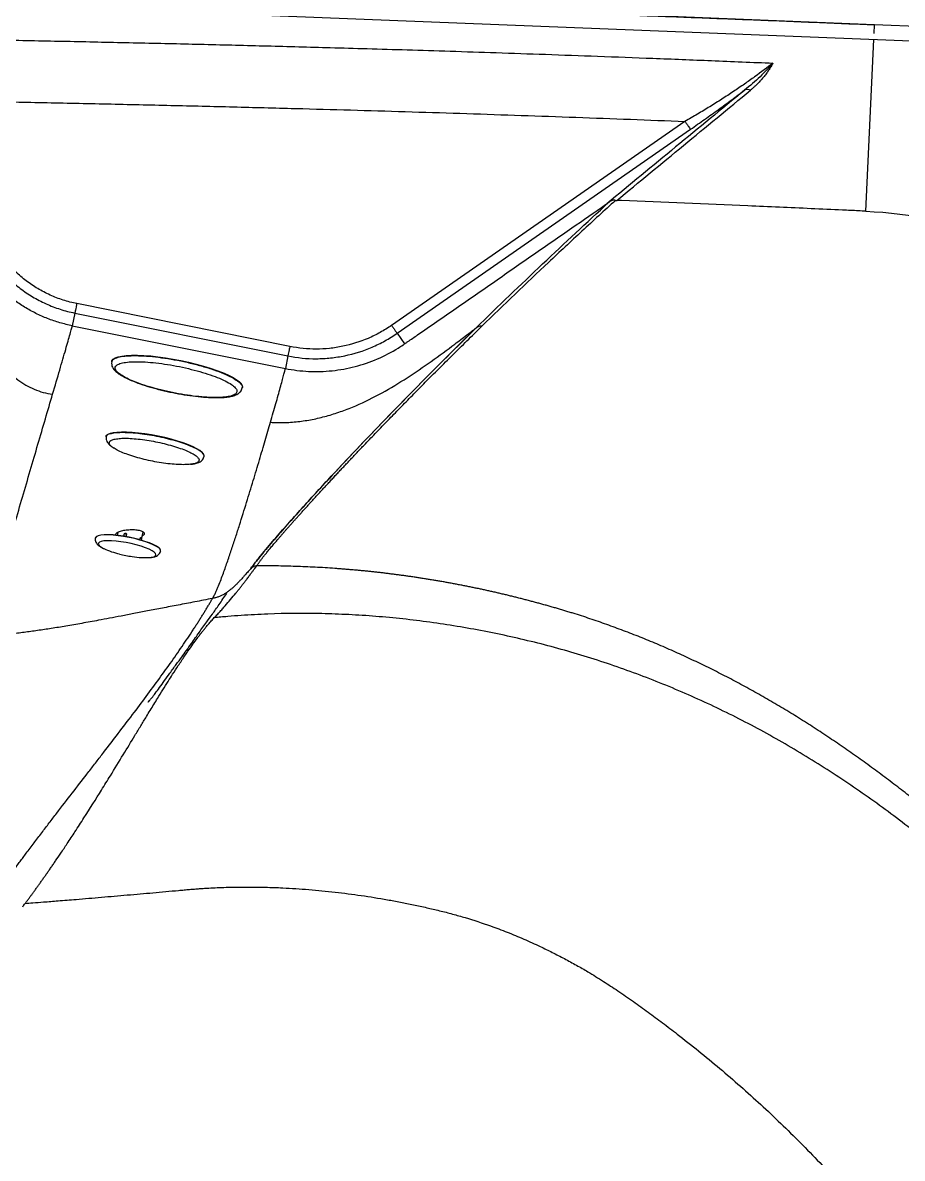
# Model space of a CAD drawing. Extents: x 527 to 611, y 788 to 934.
# Drawn here: x 580.07 to 593.28, y 867.71 to 884.75 of the extents above; entities that cross this region are included whole.
import ezdxf

# ---------------------------------------------------------------- set-up
doc = ezdxf.new("R2010")
doc.units = 0
doc.header["$MEASUREMENT"] = 0
doc.layers.add('1', color=4, linetype='Continuous')
doc.layers.add('GEOMETRY', color=4, linetype='Continuous', lineweight=25)

# ---------------------------------------------------------------- blocks, each defined once
blk = doc.blocks.new('2026_FLASH')
at = {"layer": 'GEOMETRY'}
for p, q in [((55.85, 81.586), (68.656, 81.076)), ((65.776, 81.279), (65.782, 81.41)), ((65.65, 78.612), (65.771, 81.191)), ((62.936, 79.96), (58.532, 76.898)), ((58.617, 76.78), (63.021, 79.842)), ((61.798, 78.749), (61.791, 78.743)), ((61.893, 78.773), (61.894, 78.774)), ((61.746, 78.712), (61.764, 78.724)), ((57.006, 76.581), (53.808, 77.224)), ((53.779, 77.083), (53.74, 76.892)), ((53.779, 77.083), (56.976, 76.44)), ((53.74, 76.892), (56.938, 76.251)), ((58.617, 76.78), (58.728, 76.621)), ((56.976, 76.44), (56.938, 76.251)), ((54.333, 76.359), (54.331, 76.352)), ((54.335, 76.349), (54.336, 76.351)), ((56.292, 75.959), (56.294, 75.965)), ((54.086, 73.709), (54.086, 73.707)), ((54.424, 73.789), (54.416, 73.746)), ((54.518, 73.767), (54.511, 73.732)), ((54.552, 73.762), (54.545, 73.727)), ((54.756, 73.679), (54.761, 73.7)), ((54.781, 73.672), (54.785, 73.692)), ((54.783, 73.704), (54.802, 73.8)), ((55.066, 73.51), (55.067, 73.513))]:
    blk.add_line(p, q, dxfattribs=at)
at = {"layer": 'GEOMETRY', "flags": 128}
for points in [[(54.333, 76.359), (54.336, 76.368), (54.353, 76.39), (54.383, 76.41), (54.427, 76.425), (54.483, 76.438), (54.551, 76.446), (54.629, 76.45), (54.717, 76.45), (54.814, 76.446), (54.917, 76.439), (55.026, 76.427), (55.139, 76.411), (55.255, 76.392), (55.371, 76.37), (55.486, 76.345), (55.599, 76.317), (55.708, 76.288), (55.812, 76.256), (55.908, 76.223), (55.997, 76.189), (56.075, 76.155), (56.143, 76.121), (56.199, 76.087), (56.243, 76.055), (56.273, 76.024), (56.291, 75.995), (56.294, 75.968), (56.294, 75.965)], [(55.719, 74.932), (55.72, 74.94), (55.712, 74.964), (55.691, 74.99), (55.657, 75.018), (55.61, 75.046), (55.552, 75.076), (55.483, 75.105), (55.405, 75.134), (55.319, 75.162), (55.226, 75.189), (55.129, 75.213), (55.03, 75.235), (54.929, 75.254), (54.83, 75.27), (54.733, 75.282), (54.641, 75.291), (54.556, 75.295), (54.478, 75.296), (54.41, 75.292), (54.352, 75.285), (54.307, 75.274), (54.274, 75.259), (54.254, 75.24), (54.248, 75.227)], [(55.038, 73.56), (55.003, 73.584), (54.956, 73.608), (54.898, 73.633), (54.831, 73.656), (54.757, 73.679), (54.677, 73.699), (54.594, 73.717), (54.511, 73.732), (54.43, 73.744), (54.353, 73.752), (54.282, 73.755), (54.22, 73.755), (54.168, 73.75), (54.128, 73.741), (54.101, 73.729), (54.087, 73.713), (54.086, 73.709)], [(55.038, 73.558), (55.003, 73.581), (54.956, 73.606), (54.898, 73.63), (54.831, 73.654), (54.756, 73.676), (54.677, 73.697), (54.594, 73.715), (54.511, 73.73), (54.43, 73.741), (54.352, 73.749), (54.282, 73.753), (54.22, 73.752), (54.168, 73.748), (54.128, 73.739), (54.1, 73.726), (54.087, 73.711), (54.086, 73.708)], [(54.97, 73.494), (54.937, 73.516), (54.892, 73.538), (54.837, 73.561), (54.772, 73.583), (54.701, 73.604), (54.626, 73.622), (54.548, 73.638), (54.471, 73.651), (54.397, 73.66), (54.328, 73.665), (54.267, 73.666), (54.215, 73.663), (54.174, 73.656), (54.146, 73.645), (54.131, 73.631), (54.13, 73.614), (54.143, 73.594), (54.169, 73.573), (54.208, 73.55), (54.213, 73.548)], [(54.552, 73.762), (54.549, 73.764), (54.544, 73.766), (54.537, 73.768), (54.53, 73.769), (54.524, 73.769), (54.52, 73.768), (54.518, 73.767)], [(54.918, 73.415), (54.931, 73.417), (54.966, 73.426), (54.987, 73.439), (54.995, 73.455), (54.989, 73.473), (54.97, 73.494)]]:
    blk.add_lwpolyline(points, dxfattribs=at)
at = {"layer": 'GEOMETRY'}
for centre, radius, start, end in [((63.875, 80.335), 0.103, 64.109, 115.908), ((54.762, 73.664), 0.0365, 50.4699, 91.9927), ((54.768, 73.695), 0.0175, 348.6602, 87.1315), ((54.732, 74.674), 1.24, 245.2414, 256.8029), ((54.936, 75.406), 2, 255.9029, 261.4175), ((55.016, 73.515), 0.0506, 357.8852, 64.1946), ((55.016, 73.512), 0.0506, 357.9078, 64.1896), ((54.828, 74.483), 1.071, 259.7762, 274.794)]:
    blk.add_arc(centre, radius, start, end, dxfattribs=at)
for points in [[(65.782, 81.41), (50.067, 82.086), (34.353, 82.086), (18.638, 81.41)], [(73.035, 79.427), (71.24, 81.222), (68.462, 81.295), (65.782, 81.41)], [(73.035, 79.427), (71.24, 81.222), (68.462, 81.295), (65.782, 81.41)], [(61.912, 78.773), (62.581, 79.324), (63.25, 79.876), (63.92, 80.427)], [(61.894, 78.774), (61.9, 78.773), (61.906, 78.773), (61.912, 78.773)], [(65.65, 78.612), (67.022, 78.548), (68.336, 78.076), (69.429, 77.269)], [(56.42, 73.246), (56.419, 73.245), (56.418, 73.244), (56.418, 73.243)], [(56.44, 73.275), (56.433, 73.265), (56.426, 73.255), (56.42, 73.246)], [(52.996, 68.171), (53.008, 68.188), (53.021, 68.205), (53.034, 68.222)]]:
    blk.add_open_spline(points, degree=3, dxfattribs=at)
for points, knots in [([(18.638, 81.41), (18.785, 81.416), (19.079, 81.429), (19.519, 81.447), (19.96, 81.465), (20.401, 81.483), (20.841, 81.5), (21.282, 81.517), (21.722, 81.534), (22.163, 81.55), (22.604, 81.566), (23.044, 81.582), (23.485, 81.597), (23.925, 81.612), (24.366, 81.626), (24.807, 81.64), (25.247, 81.654), (25.688, 81.668), (26.128, 81.681), (26.569, 81.694), (27.01, 81.706), (27.45, 81.718), (27.891, 81.73), (28.331, 81.741), (28.772, 81.752), (29.213, 81.763), (29.653, 81.773), (30.094, 81.783), (30.534, 81.792), (30.975, 81.802), (31.415, 81.81), (31.856, 81.819), (32.297, 81.827), (32.737, 81.835), (33.178, 81.842), (33.618, 81.849), (34.059, 81.856), (34.5, 81.862), (34.94, 81.868), (35.381, 81.874), (35.821, 81.879), (36.262, 81.884), (36.703, 81.889), (37.143, 81.893), (37.584, 81.897), (38.024, 81.901), (38.465, 81.904), (38.906, 81.907), (39.346, 81.909), (39.787, 81.911), (40.227, 81.913), (40.668, 81.914), (41.109, 81.916), (41.549, 81.916), (41.99, 81.917), (42.43, 81.917), (42.871, 81.916), (43.311, 81.916), (43.752, 81.914), (44.193, 81.913), (44.633, 81.911), (45.074, 81.909), (45.514, 81.907), (45.955, 81.904), (46.396, 81.901), (46.836, 81.897), (47.277, 81.893), (47.717, 81.889), (48.158, 81.884), (48.599, 81.879), (49.039, 81.874), (49.48, 81.868), (49.92, 81.862), (50.361, 81.856), (50.802, 81.849), (51.242, 81.842), (51.683, 81.835), (52.123, 81.827), (52.564, 81.819), (53.005, 81.81), (53.445, 81.802), (53.886, 81.792), (54.326, 81.783), (54.767, 81.773), (55.207, 81.763), (55.648, 81.752), (56.089, 81.741), (56.529, 81.73), (56.97, 81.718), (57.41, 81.706), (57.851, 81.694), (58.292, 81.681), (58.732, 81.668), (59.173, 81.654), (59.613, 81.64), (60.054, 81.626), (60.495, 81.612), (60.935, 81.597), (61.376, 81.582), (61.816, 81.566), (62.257, 81.55), (62.698, 81.534), (63.138, 81.517), (63.579, 81.5), (64.019, 81.483), (64.46, 81.465), (64.901, 81.447), (65.341, 81.429), (65.635, 81.416), (65.782, 81.41)], [0, 0, 0, 0, 0.009351, 0.018702, 0.028053, 0.037404, 0.046754, 0.056104, 0.065453, 0.074803, 0.084152, 0.0935, 0.102849, 0.112197, 0.121545, 0.130893, 0.14024, 0.149588, 0.158935, 0.168281, 0.177628, 0.186975, 0.196321, 0.205667, 0.215013, 0.224358, 0.233704, 0.243049, 0.252394, 0.261739, 0.271084, 0.280428, 0.289773, 0.299117, 0.308462, 0.317806, 0.32715, 0.336494, 0.345837, 0.355181, 0.364525, 0.373868, 0.383212, 0.392555, 0.401898, 0.411241, 0.420585, 0.429928, 0.439271, 0.448614, 0.457957, 0.4673, 0.476643, 0.485986, 0.495329, 0.504671, 0.514014, 0.523357, 0.5327, 0.542043, 0.551386, 0.560729, 0.570072, 0.579415, 0.588759, 0.598102, 0.607445, 0.616788, 0.626132, 0.635475, 0.644819, 0.654163, 0.663506, 0.67285, 0.682194, 0.691538, 0.700883, 0.710227, 0.719572, 0.728916, 0.738261, 0.747606, 0.756951, 0.766296, 0.775642, 0.784987, 0.794333, 0.803679, 0.813025, 0.822372, 0.831719, 0.841065, 0.850412, 0.85976, 0.869107, 0.878455, 0.887803, 0.897151, 0.9065, 0.915848, 0.925197, 0.934547, 0.943896, 0.953246, 0.962596, 0.971947, 0.981298, 0.990649, 1, 1, 1, 1]), ([(50.986, 81.212), (51.144, 81.209), (51.46, 81.204), (51.933, 81.195), (52.406, 81.187), (52.879, 81.178), (53.353, 81.169), (53.826, 81.159), (54.299, 81.149), (54.772, 81.138), (55.246, 81.128), (55.719, 81.117), (56.192, 81.105), (56.665, 81.093), (57.139, 81.081), (57.638, 81.067), (58.181, 81.052), (58.78, 81.034), (59.426, 81.014), (60.118, 80.992), (60.857, 80.966), (61.641, 80.938), (62.472, 80.907), (63.349, 80.872), (63.949, 80.847), (64.257, 80.834)], [0, 0, 0, 0, 0.035654, 0.071309, 0.106963, 0.142618, 0.178272, 0.213927, 0.249581, 0.285236, 0.320891, 0.356545, 0.3922, 0.427855, 0.46351, 0.499165, 0.540859, 0.586041, 0.634713, 0.686873, 0.742521, 0.801658, 0.864284, 0.930398, 1, 1, 1, 1]), ([(64.257, 80.834), (64.172, 80.768), (64.08, 80.7), (63.932, 80.593), (63.881, 80.556), (63.775, 80.483), (63.719, 80.445), (63.607, 80.37), (63.549, 80.332), (63.431, 80.256), (63.371, 80.218), (63.248, 80.143), (63.187, 80.106), (63.093, 80.051), (63.062, 80.033), (62.999, 79.996), (62.968, 79.978), (62.936, 79.96)], [0, 0, 0, 0, 0.25, 0.25, 0.375, 0.375, 0.5, 0.5, 0.625, 0.625, 0.75, 0.75, 0.875, 0.875, 0.9375, 0.9375, 1, 1, 1, 1]), ([(64.256, 80.834), (64.256, 80.834), (64.256, 80.833), (64.256, 80.833), (64.256, 80.833), (64.256, 80.833), (64.256, 80.833), (64.255, 80.833), (64.255, 80.832), (64.254, 80.831), (64.254, 80.831), (64.253, 80.829), (64.252, 80.828), (64.249, 80.825), (64.247, 80.823), (64.242, 80.817), (64.238, 80.813), (64.227, 80.8), (64.219, 80.792), (64.197, 80.766), (64.181, 80.75), (64.133, 80.699), (64.099, 80.665), (63.993, 80.563), (63.915, 80.495), (63.83, 80.427)], [0, 0, 0, 0, 0.000488, 0.000488, 0.000977, 0.000977, 0.001953, 0.001953, 0.003906, 0.003906, 0.007813, 0.007813, 0.015625, 0.015625, 0.03125, 0.03125, 0.0625, 0.0625, 0.125, 0.125, 0.25, 0.25, 0.5, 0.5, 1, 1, 1, 1]), ([(64.256, 80.834), (64.256, 80.834), (64.256, 80.834), (64.256, 80.833), (64.256, 80.833), (64.256, 80.833), (64.256, 80.833), (64.255, 80.832), (64.254, 80.83), (64.252, 80.826), (64.248, 80.818), (64.239, 80.802), (64.225, 80.78), (64.209, 80.753), (64.186, 80.717), (64.155, 80.674), (64.12, 80.629), (64.089, 80.593), (64.063, 80.563), (64.036, 80.535), (64.009, 80.507), (63.98, 80.48), (63.95, 80.453), (63.93, 80.436), (63.92, 80.427)], [0, 0, 0, 0, 0.0001155, 0.0002386, 0.0004828, 0.0009722, 0.00195, 0.0039064, 0.007819, 0.0156443, 0.0312947, 0.0625951, 0.1251907, 0.1881102, 0.2503887, 0.3766989, 0.5004912, 0.5743617, 0.6473324, 0.7194394, 0.7907203, 0.8612138, 0.9309599, 1, 1, 1, 1]), ([(63.83, 80.427), (63.485, 80.143), (63.141, 79.859), (62.452, 79.292), (62.108, 79.008), (61.764, 78.724)], [0, 0, 0, 0, 0.5, 0.5, 1, 1, 1, 1]), ([(63.021, 79.842), (63.092, 79.891), (63.162, 79.941), (63.267, 80.015), (63.302, 80.04), (63.371, 80.089), (63.405, 80.114), (63.506, 80.187), (63.573, 80.236), (63.671, 80.308), (63.703, 80.332), (63.767, 80.38), (63.799, 80.404), (63.83, 80.427)], [0, 0, 0, 0, 0.25, 0.25, 0.375, 0.375, 0.5, 0.5, 0.75, 0.75, 0.875, 0.875, 1, 1, 1, 1]), ([(51.46, 80.277), (51.625, 80.274), (51.954, 80.269), (52.446, 80.26), (52.935, 80.25), (53.421, 80.24), (53.904, 80.23), (54.384, 80.22), (54.861, 80.209), (55.334, 80.198), (55.805, 80.187), (56.272, 80.175), (56.736, 80.163), (57.319, 80.148), (58.02, 80.128), (58.841, 80.104), (59.661, 80.078), (60.48, 80.05), (61.299, 80.022), (62.118, 79.992), (62.663, 79.97), (62.936, 79.96)], [0, 0, 0, 0, 0.043142, 0.086016, 0.128621, 0.170959, 0.213027, 0.254828, 0.29636, 0.337625, 0.378621, 0.419349, 0.459808, 0.5, 0.571561, 0.643078, 0.71455, 0.785978, 0.857362, 0.928703, 1, 1, 1, 1]), ([(62.936, 79.96), (62.946, 79.945), (62.957, 79.93), (62.976, 79.902), (62.985, 79.89), (63.001, 79.868), (63.007, 79.86), (63.017, 79.847), (63.02, 79.843), (63.021, 79.842)], [0, 0, 0, 0, 0.25, 0.25, 0.5, 0.5, 0.75, 0.75, 1, 1, 1, 1]), ([(61.893, 78.773), (61.726, 78.621), (61.558, 78.467), (61.223, 78.157), (61.056, 78.001), (60.554, 77.529), (60.219, 77.21), (59.887, 76.885)], [0, 0, 0, 0, 0.25, 0.25, 0.5, 0.5, 1, 1, 1, 1]), ([(61.764, 78.724), (61.766, 78.725), (61.767, 78.726), (61.77, 78.729), (61.772, 78.73), (61.776, 78.733), (61.779, 78.735), (61.787, 78.741), (61.793, 78.745), (61.798, 78.749)], [0, 0, 0, 0, 0.125, 0.125, 0.25, 0.25, 0.5, 0.5, 1, 1, 1, 1]), ([(61.894, 78.774), (61.886, 78.776), (61.877, 78.776), (61.861, 78.776), (61.852, 78.775), (61.84, 78.771), (61.836, 78.77), (61.828, 78.767), (61.823, 78.765), (61.815, 78.761), (61.811, 78.759), (61.804, 78.754), (61.801, 78.752), (61.798, 78.749)], [0, 0, 0, 0, 0.25, 0.25, 0.5, 0.5, 0.625, 0.625, 0.75, 0.75, 0.875, 0.875, 1, 1, 1, 1]), ([(65.65, 78.612), (65.613, 78.614), (65.497, 78.619), (65.224, 78.632), (64.67, 78.657), (63.564, 78.706), (62.592, 78.746), (61.936, 78.772), (61.912, 78.773)], [0.8166739, 0.8166739, 0.8166739, 0.8166739, 0.8203125, 0.828125, 0.84375, 0.875, 0.9375, 0.9398471, 0.9398471, 0.9398471, 0.9398471]), ([(58.728, 76.621), (58.732, 76.624), (58.749, 76.636), (58.814, 76.681), (59.068, 76.856), (59.502, 77.158), (60.082, 77.559), (60.661, 77.96), (61.216, 78.345), (61.577, 78.595), (61.746, 78.712)], [0.3328708, 0.3328708, 0.3328708, 0.3328708, 0.3359375, 0.34375, 0.375, 0.5, 0.625, 0.75, 0.875, 0.9839263, 0.9839263, 0.9839263, 0.9839263]), ([(59.802, 76.861), (60.135, 77.187), (60.468, 77.506), (61.131, 78.133), (61.462, 78.44), (61.791, 78.743)], [0, 0, 0, 0, 0.5, 0.5, 1, 1, 1, 1]), ([(52.383, 78.142), (52.417, 78.074), (52.455, 78.009), (52.538, 77.884), (52.583, 77.823), (52.679, 77.708), (52.731, 77.653), (52.841, 77.548), (52.898, 77.499), (53.018, 77.408), (53.08, 77.366), (53.209, 77.289), (53.276, 77.254), (53.415, 77.191), (53.486, 77.164), (53.594, 77.129), (53.631, 77.118), (53.704, 77.099), (53.741, 77.091), (53.779, 77.083)], [0, 0, 0, 0, 0.125, 0.125, 0.25, 0.25, 0.375, 0.375, 0.5, 0.5, 0.625, 0.625, 0.75, 0.75, 0.875, 0.875, 0.9375, 0.9375, 1, 1, 1, 1]), ([(53.808, 77.224), (53.739, 77.238), (53.671, 77.256), (53.537, 77.299), (53.472, 77.324), (53.344, 77.382), (53.282, 77.415), (53.162, 77.486), (53.104, 77.525), (52.993, 77.609), (52.94, 77.654), (52.838, 77.752), (52.79, 77.803), (52.701, 77.91), (52.66, 77.965), (52.583, 78.082), (52.548, 78.142), (52.516, 78.205)], [0, 0, 0, 0, 0.125, 0.125, 0.25, 0.25, 0.375, 0.375, 0.5, 0.5, 0.625, 0.625, 0.75, 0.75, 0.875, 0.875, 1, 1, 1, 1]), ([(53.74, 76.892), (53.677, 76.905), (53.552, 76.936), (53.369, 76.998), (53.192, 77.076), (53.023, 77.17), (52.862, 77.278), (52.711, 77.399), (52.572, 77.533), (52.445, 77.679), (52.331, 77.835), (52.256, 77.959), (52.217, 78.032), (52.208, 78.049), (52.207, 78.052)], [0, 0, 0, 0, 0.0625, 0.125, 0.1875, 0.25, 0.3125, 0.375, 0.4375, 0.5, 0.5625, 0.625, 0.640625, 0.6432146, 0.6432146, 0.6432146, 0.6432146]), ([(52.013, 77.419), (52.043, 77.359), (52.114, 77.213), (52.209, 77.025), (52.283, 76.889), (52.319, 76.827), (52.334, 76.801), (52.346, 76.781), (52.358, 76.76), (52.391, 76.704), (52.448, 76.613), (52.529, 76.495), (52.616, 76.381), (52.709, 76.273), (52.811, 76.171), (52.921, 76.08), (53.04, 76), (53.168, 75.936), (53.303, 75.889), (53.397, 75.87), (53.444, 75.864)], [0, 0, 0, 0, 0.0879081, 0.2129081, 0.2754081, 0.2910331, 0.3066581, 0.3144706, 0.3222831, 0.3379081, 0.4004081, 0.4629081, 0.5254081, 0.5879081, 0.6504081, 0.7129081, 0.7754081, 0.8379081, 0.9004081, 0.9629081, 0.9629081, 0.9629081, 0.9629081]), ([(53.808, 77.224), (53.804, 77.207), (53.801, 77.189), (53.794, 77.156), (53.791, 77.141), (53.786, 77.115), (53.783, 77.105), (53.78, 77.089), (53.779, 77.085), (53.779, 77.083)], [0, 0, 0, 0, 0.25, 0.25, 0.5, 0.5, 0.75, 0.75, 1, 1, 1, 1]), ([(53.444, 75.864), (53.482, 75.993), (53.536, 76.176), (53.599, 76.392), (53.642, 76.538), (53.678, 76.666), (53.709, 76.772), (53.731, 76.852), (53.738, 76.884), (53.74, 76.892)], [0, 0, 0, 0, 0.25, 0.375, 0.5, 0.625, 0.75, 0.875, 1, 1, 1, 1]), ([(56.507, 73.289), (56.51, 73.293), (56.515, 73.3), (56.524, 73.313), (56.533, 73.326), (56.544, 73.341), (56.555, 73.356), (56.567, 73.373), (56.581, 73.39), (56.595, 73.408), (56.61, 73.428), (56.626, 73.448), (56.644, 73.469), (56.662, 73.492), (56.681, 73.515), (56.701, 73.539), (56.722, 73.564), (56.744, 73.591), (56.767, 73.618), (56.791, 73.646), (56.816, 73.675), (56.842, 73.705), (56.869, 73.737), (56.896, 73.769), (56.925, 73.802), (56.955, 73.836), (56.986, 73.871), (57.018, 73.907), (57.051, 73.944), (57.084, 73.982), (57.119, 74.021), (57.155, 74.061), (57.192, 74.102), (57.23, 74.144), (57.269, 74.187), (57.308, 74.231), (57.349, 74.276), (57.391, 74.322), (57.434, 74.368), (57.478, 74.416), (57.523, 74.465), (57.569, 74.515), (57.616, 74.565), (57.664, 74.617), (57.713, 74.669), (57.763, 74.723), (57.814, 74.777), (57.866, 74.832), (57.919, 74.889), (57.973, 74.946), (58.028, 75.004), (58.084, 75.063), (58.177, 75.16), (58.308, 75.297), (58.481, 75.475), (58.66, 75.659), (58.847, 75.85), (59.041, 76.046), (59.242, 76.248), (59.451, 76.455), (59.666, 76.669), (59.813, 76.812), (59.887, 76.885)], [0, 0, 0, 0, 0.003153, 0.006569, 0.010248, 0.01419, 0.018396, 0.022865, 0.027598, 0.032595, 0.037857, 0.043382, 0.049173, 0.055227, 0.061547, 0.068131, 0.074981, 0.082096, 0.089476, 0.097122, 0.105034, 0.113211, 0.121655, 0.130366, 0.139343, 0.148587, 0.158098, 0.167876, 0.177922, 0.188235, 0.198817, 0.209667, 0.220785, 0.232173, 0.243829, 0.255755, 0.26795, 0.280415, 0.293151, 0.306157, 0.319434, 0.332982, 0.346801, 0.360893, 0.375256, 0.389892, 0.404801, 0.419983, 0.435438, 0.451167, 0.46717, 0.483448, 0.500001, 0.547636, 0.597232, 0.648794, 0.702333, 0.757857, 0.815375, 0.874898, 0.936436, 1, 1, 1, 1]), ([(58.532, 76.898), (58.477, 76.859), (58.42, 76.824), (58.332, 76.775), (58.302, 76.759), (58.242, 76.73), (58.211, 76.716), (58.058, 76.65), (57.931, 76.611), (57.768, 76.577), (57.735, 76.571), (57.669, 76.56), (57.635, 76.556), (57.536, 76.546), (57.469, 76.542), (57.27, 76.542), (57.138, 76.555), (57.006, 76.581)], [0, 0, 0, 0, 0.125, 0.125, 0.1875, 0.1875, 0.25, 0.25, 0.5, 0.5, 0.5625, 0.5625, 0.625, 0.625, 0.75, 0.75, 1, 1, 1, 1]), ([(58.532, 76.898), (58.542, 76.883), (58.553, 76.868), (58.572, 76.841), (58.581, 76.828), (58.597, 76.807), (58.603, 76.798), (58.613, 76.785), (58.616, 76.781), (58.617, 76.78)], [0, 0, 0, 0, 0.25, 0.25, 0.5, 0.5, 0.75, 0.75, 1, 1, 1, 1]), ([(59.887, 76.885), (59.872, 76.886), (59.856, 76.884), (59.828, 76.876), (59.814, 76.869), (59.802, 76.861)], [0, 0, 0, 0, 0.5, 0.5, 1, 1, 1, 1]), ([(56.418, 73.243), (56.43, 73.262), (56.458, 73.301), (56.503, 73.359), (56.549, 73.418), (56.613, 73.496), (56.695, 73.594), (56.829, 73.75), (56.999, 73.944), (57.207, 74.175), (57.416, 74.405), (57.698, 74.71), (58.054, 75.089), (58.486, 75.538), (58.922, 75.984), (59.36, 76.425), (59.655, 76.716), (59.802, 76.861)], [0, 0, 0, 0, 0.015625, 0.03125, 0.046875, 0.0625, 0.09375, 0.125, 0.1875, 0.25, 0.3125, 0.375, 0.5, 0.625, 0.75, 0.875, 1, 1, 1, 1]), ([(59.802, 76.861), (59.51, 76.574), (59.219, 76.284), (58.641, 75.698), (58.354, 75.402), (57.928, 74.954), (57.786, 74.804), (57.506, 74.502), (57.367, 74.351), (57.16, 74.123), (57.091, 74.046), (56.955, 73.893), (56.887, 73.816), (56.753, 73.662), (56.687, 73.585), (56.59, 73.468), (56.559, 73.429), (56.513, 73.371), (56.497, 73.352), (56.468, 73.313), (56.454, 73.294), (56.44, 73.275)], [0, 0, 0, 0, 0.25, 0.25, 0.5, 0.5, 0.625, 0.625, 0.75, 0.75, 0.8125, 0.8125, 0.875, 0.875, 0.9375, 0.9375, 0.96875, 0.96875, 0.984375, 0.984375, 1, 1, 1, 1]), ([(56.715, 75.444), (56.788, 75.439), (56.934, 75.437), (57.154, 75.454), (57.37, 75.489), (57.583, 75.542), (57.792, 75.61), (58.064, 75.718), (58.392, 75.881), (58.768, 76.109), (59.13, 76.356), (59.395, 76.552), (59.57, 76.684), (59.677, 76.765), (59.754, 76.824), (59.802, 76.861)], [0, 0, 0, 0, 0.0625, 0.125, 0.1875, 0.25, 0.3125, 0.375, 0.5, 0.625, 0.75, 0.875, 0.90625, 0.9375, 0.9892461, 0.9892461, 0.9892461, 0.9892461]), ([(56.976, 76.44), (57.118, 76.411), (57.26, 76.397), (57.474, 76.398), (57.546, 76.402), (57.653, 76.413), (57.689, 76.418), (57.76, 76.429), (57.796, 76.435), (57.971, 76.471), (58.107, 76.514), (58.272, 76.585), (58.305, 76.6), (58.37, 76.631), (58.402, 76.648), (58.496, 76.701), (58.558, 76.739), (58.617, 76.78)], [0, 0, 0, 0, 0.25, 0.25, 0.375, 0.375, 0.4375, 0.4375, 0.5, 0.5, 0.75, 0.75, 0.8125, 0.8125, 0.875, 0.875, 1, 1, 1, 1]), ([(56.938, 76.251), (57.053, 76.228), (57.287, 76.199), (57.641, 76.209), (57.988, 76.272), (58.323, 76.387), (58.558, 76.509), (58.689, 76.594), (58.72, 76.616), (58.728, 76.621)], [0.0000001, 0.0000001, 0.0000001, 0.0000001, 0.0625, 0.125, 0.1875, 0.25, 0.3125, 0.328125, 0.3328708, 0.3328708, 0.3328708, 0.3328708]), ([(57.006, 76.581), (57.002, 76.563), (56.998, 76.546), (56.992, 76.513), (56.989, 76.498), (56.983, 76.472), (56.981, 76.461), (56.978, 76.446), (56.977, 76.441), (56.976, 76.44)], [0, 0, 0, 0, 0.25, 0.25, 0.5, 0.5, 0.75, 0.75, 1, 1, 1, 1]), ([(54.336, 76.351), (54.337, 76.359), (54.34, 76.381), (54.386, 76.408), (54.468, 76.432), (54.585, 76.444), (54.73, 76.445), (54.896, 76.436), (55.019, 76.421), (55.081, 76.413)], [0, 0, 0, 0, 0.086897, 0.239081, 0.391265, 0.543449, 0.695632, 0.847816, 1, 1, 1, 1]), ([(55.081, 76.413), (55.144, 76.404), (55.271, 76.385), (55.465, 76.345), (55.652, 76.298), (55.826, 76.246), (55.981, 76.19), (56.11, 76.133), (56.208, 76.077), (56.27, 76.024), (56.298, 75.984), (56.29, 75.965), (56.287, 75.959)], [0, 0, 0, 0, 0.105792, 0.211583, 0.317375, 0.423166, 0.528958, 0.634749, 0.740541, 0.846332, 0.952124, 1, 1, 1, 1]), ([(54.332, 76.351), (54.331, 76.336), (54.328, 76.309), (54.342, 76.269), (54.362, 76.239), (54.383, 76.216), (54.406, 76.194), (54.452, 76.16), (54.528, 76.115), (54.653, 76.059), (54.794, 76.007), (54.951, 75.959), (55.118, 75.916), (55.291, 75.879), (55.464, 75.849), (55.632, 75.828), (55.79, 75.815), (55.92, 75.812), (56.023, 75.817), (56.098, 75.826), (56.152, 75.839), (56.192, 75.853), (56.229, 75.871), (56.272, 75.905), (56.284, 75.94), (56.292, 75.959)], [0, 0, 0, 0, 0.032389, 0.058142, 0.084313, 0.104504, 0.125966, 0.148729, 0.213886, 0.27642, 0.33553, 0.393989, 0.452119, 0.510171, 0.56834, 0.626671, 0.684858, 0.745352, 0.788011, 0.831708, 0.86987, 0.89399, 0.918547, 0.95373, 1, 1, 1, 1]), ([(55.082, 76.324), (55.025, 76.331), (54.91, 76.345), (54.755, 76.354), (54.62, 76.353), (54.512, 76.341), (54.433, 76.32), (54.388, 76.289), (54.377, 76.251), (54.403, 76.206), (54.462, 76.157), (54.553, 76.105), (54.674, 76.051), (54.817, 76), (54.98, 75.951), (55.155, 75.907), (55.335, 75.871), (55.514, 75.842), (55.685, 75.823), (55.84, 75.814), (55.975, 75.815), (56.084, 75.827), (56.162, 75.848), (56.207, 75.879), (56.217, 75.917), (56.192, 75.962), (56.133, 76.011), (56.041, 76.064), (55.921, 76.117), (55.777, 76.168), (55.614, 76.217), (55.44, 76.26), (55.259, 76.298), (55.141, 76.315), (55.082, 76.324)], [0, 0, 0, 0, 0.031254, 0.062463, 0.093755, 0.124954, 0.15622, 0.187463, 0.218687, 0.249972, 0.281172, 0.312465, 0.343671, 0.374932, 0.40618, 0.437392, 0.468682, 0.5, 0.531318, 0.562608, 0.59382, 0.625068, 0.656329, 0.687535, 0.718828, 0.750028, 0.781312, 0.812537, 0.84378, 0.875046, 0.906245, 0.937537, 0.968746, 1, 1, 1, 1]), ([(56.715, 75.444), (56.744, 75.543), (56.784, 75.683), (56.831, 75.85), (56.863, 75.964), (56.89, 76.065), (56.913, 76.149), (56.93, 76.215), (56.937, 76.242), (56.938, 76.251)], [0.0000004, 0.0000004, 0.0000004, 0.0000004, 0.2500004, 0.3750004, 0.5000004, 0.6250004, 0.7500004, 0.8750004, 1, 1, 1, 1]), ([(52.42, 72.229), (52.422, 72.243), (52.425, 72.256), (52.441, 72.341), (52.5, 72.585), (52.664, 73.179), (52.875, 73.919), (53.032, 74.455), (53.186, 74.985), (53.304, 75.385), (53.41, 75.746), (53.444, 75.864)], [-0.0237311, -0.0237311, -0.0237311, -0.0237311, 0, 0, 0.125, 0.25, 0.375, 0.5, 0.5, 0.625, 0.690511, 0.690511, 0.690511, 0.690511]), ([(55.845, 72.799), (55.847, 72.803), (55.851, 72.811), (55.858, 72.823), (55.865, 72.835), (55.878, 72.859), (55.895, 72.895), (55.916, 72.943), (55.942, 73.006), (55.973, 73.085), (56.019, 73.21), (56.074, 73.364), (56.135, 73.546), (56.194, 73.725), (56.269, 73.959), (56.357, 74.243), (56.457, 74.57), (56.55, 74.881), (56.637, 75.175), (56.69, 75.357), (56.715, 75.444)], [0, 0, 0, 0, 0.003906, 0.007812, 0.011719, 0.015625, 0.03125, 0.046875, 0.0625, 0.09375, 0.125, 0.1875, 0.25, 0.3125, 0.375, 0.5, 0.625, 0.75, 0.875, 1, 1, 1, 1]), ([(54.25, 75.227), (54.25, 75.228), (54.238, 75.252), (54.319, 75.28), (54.491, 75.299), (54.75, 75.281), (55.045, 75.234), (55.227, 75.184), (55.318, 75.159)], [0, 0, 0, 0, 0.006707, 0.205366, 0.404024, 0.602683, 0.801341, 1, 1, 1, 1]), ([(54.25, 75.227), (54.25, 75.209), (54.248, 75.177), (54.268, 75.14), (54.288, 75.115), (54.318, 75.087), (54.349, 75.067), (54.369, 75.055)], [0, 0, 0, 0, 0.232835, 0.390602, 0.539307, 0.709724, 1, 1, 1, 1]), ([(55.275, 75.081), (55.234, 75.093), (55.153, 75.116), (55.023, 75.147), (54.891, 75.171), (54.76, 75.189), (54.637, 75.201), (54.528, 75.205), (54.437, 75.201), (54.366, 75.189), (54.316, 75.171), (54.292, 75.147), (54.295, 75.116), (54.325, 75.081), (54.377, 75.044), (54.452, 75.005), (54.547, 74.967), (54.66, 74.929), (54.784, 74.894), (54.914, 74.864), (55.046, 74.84), (55.176, 74.821), (55.3, 74.81), (55.409, 74.806), (55.5, 74.81), (55.571, 74.821), (55.621, 74.839), (55.646, 74.864), (55.642, 74.894), (55.612, 74.929), (55.56, 74.967), (55.485, 75.005), (55.39, 75.044), (55.314, 75.068), (55.275, 75.081)], [0, 0, 0, 0, 0.031876, 0.062463, 0.093119, 0.125146, 0.156858, 0.187421, 0.218073, 0.250056, 0.282024, 0.312672, 0.343245, 0.374979, 0.406906, 0.4375, 0.468061, 0.499935, 0.531755, 0.562351, 0.593012, 0.625034, 0.65678, 0.687361, 0.718015, 0.749983, 0.781893, 0.812517, 0.843102, 0.874889, 0.906885, 0.937543, 0.968153, 1, 1, 1, 1]), ([(55.318, 75.159), (55.398, 75.132), (55.559, 75.077), (55.705, 74.991), (55.712, 74.947), (55.715, 74.925)], [0, 0, 0, 0, 0.337211, 0.674423, 1, 1, 1, 1]), ([(55.513, 74.814), (55.535, 74.816), (55.568, 74.819), (55.606, 74.828), (55.643, 74.84), (55.68, 74.862), (55.706, 74.894), (55.712, 74.914), (55.715, 74.926)], [0, 0, 0, 0, 0.229662, 0.355268, 0.495793, 0.709883, 0.845848, 1, 1, 1, 1]), ([(54.611, 73.828), (54.583, 73.826), (54.527, 73.823), (54.454, 73.806), (54.405, 73.783), (54.388, 73.762), (54.392, 73.75), (54.393, 73.747)], [0, 0, 0, 0, 0.227717, 0.455308, 0.682717, 0.909984, 1, 1, 1, 1]), ([(54.79, 73.741), (54.796, 73.743), (54.81, 73.749), (54.819, 73.76), (54.825, 73.772), (54.822, 73.785), (54.81, 73.796), (54.791, 73.806), (54.755, 73.818), (54.695, 73.828), (54.639, 73.828), (54.611, 73.828)], [0, 0, 0, 0, 0.055888, 0.150621, 0.244777, 0.339501, 0.433941, 0.528403, 0.623165, 0.811269, 1, 1, 1, 1]), ([(54.087, 73.709), (54.086, 73.708), (54.082, 73.696), (54.084, 73.672), (54.093, 73.642), (54.11, 73.617), (54.134, 73.594), (54.165, 73.572), (54.193, 73.557), (54.207, 73.55)], [0, 0, 0, 0, 0.012167, 0.151919, 0.283145, 0.421292, 0.585651, 0.802601, 1, 1, 1, 1]), ([(54.52, 73.765), (54.521, 73.767), (54.522, 73.772), (54.527, 73.777), (54.533, 73.78), (54.539, 73.781), (54.545, 73.779), (54.55, 73.774), (54.553, 73.768), (54.552, 73.764), (54.552, 73.762)], [0, 0, 0, 0, 0.12492, 0.249889, 0.374874, 0.499859, 0.62483, 0.749759, 0.874687, 1, 1, 1, 1]), ([(54.761, 73.7), (54.761, 73.702), (54.762, 73.706), (54.765, 73.711), (54.767, 73.713), (54.769, 73.712), (54.769, 73.712)], [0, 0, 0, 0, 0.298567, 0.597249, 0.895973, 1, 1, 1, 1]), ([(54.929, 73.416), (54.932, 73.416), (54.955, 73.419), (54.983, 73.426), (55.017, 73.441), (55.041, 73.461), (55.06, 73.485), (55.063, 73.503), (55.065, 73.511)], [0, 0, 0, 0, 0.055544, 0.356113, 0.556699, 0.727411, 0.888273, 1, 1, 1, 1]), ([(56.418, 73.243), (56.412, 73.237), (56.399, 73.224), (56.379, 73.202), (56.356, 73.176), (56.33, 73.148), (56.3, 73.114), (56.266, 73.077), (56.232, 73.041), (56.202, 73.01), (56.172, 72.981), (56.147, 72.957), (56.122, 72.937), (56.096, 72.915), (56.063, 72.891), (56.03, 72.87), (56.003, 72.855), (55.981, 72.844), (55.96, 72.834), (55.937, 72.825), (55.915, 72.817), (55.892, 72.81), (55.868, 72.804), (55.852, 72.801), (55.845, 72.799)], [0, 0, 0, 0, 0.035528, 0.077969, 0.126787, 0.181685, 0.242638, 0.321466, 0.391618, 0.452827, 0.505065, 0.562544, 0.596733, 0.634572, 0.699611, 0.758384, 0.788904, 0.819277, 0.849535, 0.879709, 0.909822, 0.939892, 0.969945, 1, 1, 1, 1]), ([(55.872, 72.511), (55.881, 72.52), (55.898, 72.538), (55.923, 72.565), (55.948, 72.592), (55.971, 72.617), (55.994, 72.642), (56.015, 72.666), (56.057, 72.714), (56.118, 72.785), (56.18, 72.86), (56.226, 72.917), (56.256, 72.954), (56.279, 72.984), (56.304, 73.016), (56.327, 73.046), (56.353, 73.08), (56.38, 73.115), (56.408, 73.154), (56.439, 73.196), (56.466, 73.232), (56.488, 73.262), (56.501, 73.28), (56.506, 73.288)], [0, 0, 0, 0, 0.0351507, 0.06946, 0.1029061, 0.1354735, 0.167156, 0.1979545, 0.2278679, 0.3479561, 0.4702248, 0.5187296, 0.5671252, 0.615379, 0.6351094, 0.6898027, 0.7325513, 0.7654686, 0.827648, 0.8821117, 0.9288969, 0.9681549, 1, 1, 1, 1]), ([(56.42, 73.246), (56.42, 73.245), (56.419, 73.244), (56.418, 73.244), (56.418, 73.243)], [0.01748344999, 0.01748344999, 0.01748344999, 0.01748344999, 0.01751887574, 0.01756303804, 0.01756303804, 0.01756303804, 0.01756303804]), ([(56.506, 73.288), (56.504, 73.288), (56.497, 73.287), (56.483, 73.285), (56.466, 73.28), (56.451, 73.272), (56.44, 73.264), (56.429, 73.255), (56.423, 73.249), (56.42, 73.246)], [0, 0, 0, 0, 0.068016, 0.21231, 0.423665, 0.57506, 0.720398, 0.860967, 1, 1, 1, 1]), ([(61.29, 72.567), (61.269, 72.573), (61.227, 72.586), (61.165, 72.605), (61.102, 72.624), (61.039, 72.643), (60.977, 72.661), (60.914, 72.679), (60.852, 72.696), (60.789, 72.714), (60.726, 72.731), (60.664, 72.748), (60.601, 72.764), (60.539, 72.781), (60.476, 72.797), (60.414, 72.813), (60.351, 72.828), (60.288, 72.844), (60.226, 72.859), (60.163, 72.873), (60.101, 72.888), (60.038, 72.902), (59.976, 72.916), (59.913, 72.93), (59.851, 72.943), (59.788, 72.956), (59.726, 72.969), (59.663, 72.982), (59.601, 72.994), (59.539, 73.006), (59.476, 73.018), (59.414, 73.03), (59.352, 73.041), (59.289, 73.052), (59.227, 73.063), (59.165, 73.073), (59.103, 73.083), (59.04, 73.094), (58.978, 73.103), (58.916, 73.113), (58.854, 73.122), (58.792, 73.131), (58.73, 73.14), (58.668, 73.148), (58.606, 73.156), (58.544, 73.164), (58.482, 73.172), (58.421, 73.18), (58.359, 73.187), (58.297, 73.194), (58.235, 73.2), (58.174, 73.207), (58.112, 73.213), (58.051, 73.219), (57.989, 73.225), (57.928, 73.23), (57.866, 73.235), (57.805, 73.24), (57.743, 73.245), (57.653, 73.252), (57.534, 73.26), (57.386, 73.268), (57.239, 73.275), (57.092, 73.28), (56.945, 73.285), (56.799, 73.287), (56.653, 73.289), (56.556, 73.289), (56.507, 73.289)], [0, 0, 0, 0, 0.012969, 0.025933, 0.038893, 0.05185, 0.064805, 0.077759, 0.090713, 0.103665, 0.116617, 0.129568, 0.142517, 0.155466, 0.168413, 0.18136, 0.194305, 0.207249, 0.220192, 0.233134, 0.246075, 0.259015, 0.271953, 0.28489, 0.297826, 0.310761, 0.323695, 0.336628, 0.34956, 0.362491, 0.375422, 0.388351, 0.40128, 0.414208, 0.427135, 0.440062, 0.452988, 0.465913, 0.478837, 0.491762, 0.504685, 0.517608, 0.530531, 0.543453, 0.556375, 0.569296, 0.582218, 0.595138, 0.608059, 0.620979, 0.6339, 0.64682, 0.659739, 0.672659, 0.685579, 0.698499, 0.711418, 0.724338, 0.737258, 0.750177, 0.7814, 0.812623, 0.843848, 0.875073, 0.906301, 0.937531, 0.968764, 1, 1, 1, 1]), ([(55.845, 72.799), (55.756, 72.782), (55.584, 72.749), (55.333, 72.701), (55.097, 72.655), (54.876, 72.613), (54.67, 72.573), (54.479, 72.537), (54.302, 72.503), (54.105, 72.466), (53.888, 72.426), (53.65, 72.385), (53.429, 72.348), (53.254, 72.322), (53.118, 72.303), (53.017, 72.289), (52.916, 72.277), (52.816, 72.265), (52.716, 72.255), (52.617, 72.245), (52.518, 72.237), (52.452, 72.232), (52.42, 72.229)], [0, 0, 0, 0, 0.077847, 0.151247, 0.220239, 0.284861, 0.345136, 0.401077, 0.452695, 0.500002, 0.574188, 0.643448, 0.707827, 0.767382, 0.796966, 0.826398, 0.855683, 0.884824, 0.913823, 0.942684, 0.971409, 1, 1, 1, 1]), ([(52.599, 68.365), (52.607, 68.377), (52.623, 68.399), (52.648, 68.432), (52.672, 68.465), (52.696, 68.498), (52.72, 68.531), (52.744, 68.564), (52.768, 68.596), (52.791, 68.629), (52.815, 68.661), (52.839, 68.693), (52.863, 68.725), (52.886, 68.757), (52.91, 68.788), (52.933, 68.82), (52.956, 68.851), (52.98, 68.882), (53.003, 68.913), (53.026, 68.944), (53.08, 69.016), (53.165, 69.129), (53.281, 69.281), (53.394, 69.43), (53.547, 69.63), (53.738, 69.877), (53.927, 70.121), (54.074, 70.311), (54.224, 70.506), (54.41, 70.747), (54.624, 71.028), (54.832, 71.304), (55.029, 71.572), (55.184, 71.787), (55.302, 71.954), (55.39, 72.082), (55.474, 72.206), (55.538, 72.304), (55.586, 72.377), (55.618, 72.426), (55.649, 72.475), (55.679, 72.524), (55.709, 72.571), (55.737, 72.618), (55.765, 72.664), (55.793, 72.71), (55.819, 72.755), (55.836, 72.784), (55.845, 72.799)], [0, 0, 0, 0, 0.005337, 0.010646, 0.015926, 0.021178, 0.026402, 0.031598, 0.036766, 0.041907, 0.047021, 0.052108, 0.057169, 0.062203, 0.067212, 0.072195, 0.077154, 0.082087, 0.086996, 0.091882, 0.096744, 0.121401, 0.145633, 0.169492, 0.193022, 0.242724, 0.292038, 0.317921, 0.343975, 0.398344, 0.456391, 0.517128, 0.583684, 0.653734, 0.691526, 0.730716, 0.771277, 0.813185, 0.831182, 0.849318, 0.867598, 0.886028, 0.904612, 0.923358, 0.942269, 0.961347, 0.980591, 1, 1, 1, 1]), ([(54.875, 71.247), (54.876, 71.246), (54.88, 71.244), (54.902, 71.269), (54.937, 71.312), (54.989, 71.379), (55.053, 71.466), (55.127, 71.569), (55.212, 71.687), (55.298, 71.805), (55.381, 71.917), (55.457, 72.022), (55.525, 72.118), (55.587, 72.207), (55.644, 72.288), (55.7, 72.367), (55.767, 72.458), (55.844, 72.564), (55.944, 72.709), (56.022, 72.82), (56.062, 72.877)], [0, 0, 0, 0, 0.010549, 0.032625, 0.064491, 0.10459, 0.153247, 0.210689, 0.272351, 0.347745, 0.416918, 0.479892, 0.548364, 0.607454, 0.658558, 0.710089, 0.763488, 0.836578, 0.914956, 1, 1, 1, 1]), ([(53.034, 68.222), (53.043, 68.234), (53.061, 68.259), (53.089, 68.296), (53.117, 68.334), (53.145, 68.373), (53.174, 68.413), (53.204, 68.454), (53.234, 68.496), (53.264, 68.538), (53.295, 68.582), (53.326, 68.626), (53.358, 68.671), (53.39, 68.717), (53.423, 68.764), (53.456, 68.812), (53.504, 68.883), (53.574, 68.985), (53.671, 69.131), (53.788, 69.308), (53.961, 69.576), (54.139, 69.858), (54.334, 70.174), (54.502, 70.449), (54.653, 70.697), (54.768, 70.887), (54.844, 71.012), (54.909, 71.12), (54.965, 71.21), (55.056, 71.358), (55.15, 71.509), (55.253, 71.671), (55.336, 71.799), (55.412, 71.913), (55.485, 72.02), (55.548, 72.11), (55.605, 72.188), (55.643, 72.238), (55.661, 72.261), (55.669, 72.272), (55.675, 72.279), (55.69, 72.299), (55.715, 72.33), (55.742, 72.364), (55.765, 72.392), (55.785, 72.414), (55.805, 72.438), (55.827, 72.462), (55.849, 72.487), (55.864, 72.502), (55.872, 72.511)], [0, 0, 0, 0, 0.007534, 0.015216, 0.023048, 0.031029, 0.039161, 0.047442, 0.055875, 0.064459, 0.073195, 0.082083, 0.091124, 0.100319, 0.109667, 0.11917, 0.128828, 0.151338, 0.179836, 0.214402, 0.255109, 0.33702, 0.379659, 0.443298, 0.503105, 0.5339, 0.564585, 0.585, 0.60547, 0.625994, 0.687407, 0.71446, 0.748969, 0.789183, 0.810809, 0.8438, 0.873108, 0.888779, 0.896632, 0.898598, 0.900563, 0.904497, 0.92059, 0.936086, 0.94516, 0.954862, 0.965196, 0.976161, 0.987762, 1, 1, 1, 1]), ([(72.514, 55.91), (72.515, 55.927), (72.517, 55.943), (72.519, 55.977), (72.524, 56.027), (72.528, 56.077), (72.536, 56.177), (72.541, 56.244), (72.55, 56.378), (72.554, 56.445), (72.56, 56.579), (72.563, 56.646), (72.575, 56.982), (72.576, 57.252), (72.563, 57.793), (72.549, 58.064), (72.516, 58.471), (72.503, 58.606), (72.473, 58.877), (72.456, 59.013), (72.399, 59.419), (72.354, 59.689), (72.274, 60.093), (72.246, 60.228), (72.186, 60.496), (72.153, 60.63), (72.051, 61.031), (71.975, 61.297), (71.849, 61.694), (71.805, 61.825), (71.713, 62.087), (71.665, 62.218), (71.566, 62.478), (71.514, 62.607), (71.406, 62.865), (71.351, 62.993), (71.178, 63.375), (71.056, 63.627), (70.797, 64.124), (70.66, 64.37), (70.444, 64.732), (70.37, 64.852), (70.219, 65.09), (70.143, 65.208), (69.907, 65.56), (69.582, 66.021), (69.233, 66.467), (68.694, 67.122), (68.313, 67.541), (67.512, 68.341), (67.091, 68.721), (66.435, 69.259), (66.212, 69.432), (65.758, 69.768), (65.527, 69.93), (65.175, 70.164), (65.056, 70.241), (64.818, 70.391), (64.698, 70.464), (64.456, 70.608), (64.334, 70.677), (64.089, 70.814), (63.965, 70.88), (63.591, 71.074), (63.339, 71.195), (62.957, 71.367), (62.828, 71.422), (62.571, 71.529), (62.441, 71.58), (62.181, 71.679), (62.05, 71.726), (61.788, 71.818), (61.656, 71.861), (61.392, 71.945), (61.259, 71.984), (60.993, 72.059), (60.86, 72.095), (60.592, 72.162), (60.458, 72.194), (60.189, 72.254), (60.055, 72.282), (59.65, 72.36), (59.38, 72.405), (58.974, 72.46), (58.838, 72.477), (58.567, 72.506), (58.432, 72.519), (58.161, 72.541), (58.025, 72.549), (57.754, 72.563), (57.619, 72.568), (57.214, 72.577), (56.944, 72.575), (56.54, 72.56), (56.406, 72.552), (56.206, 72.539), (56.139, 72.534), (56.039, 72.525), (56.005, 72.523), (55.938, 72.517), (55.905, 72.514), (55.872, 72.511)], [0, 0, 0, 0, 0.001953, 0.001953, 0.003906, 0.007812, 0.007812, 0.015625, 0.015625, 0.023438, 0.023438, 0.03125, 0.03125, 0.0625, 0.0625, 0.09375, 0.09375, 0.109375, 0.109375, 0.125, 0.125, 0.15625, 0.15625, 0.171875, 0.171875, 0.1875, 0.1875, 0.21875, 0.21875, 0.234375, 0.234375, 0.25, 0.25, 0.265625, 0.265625, 0.28125, 0.28125, 0.3125, 0.3125, 0.34375, 0.34375, 0.359375, 0.359375, 0.375, 0.375, 0.40625, 0.4375, 0.4375, 0.5, 0.5, 0.5625, 0.5625, 0.59375, 0.59375, 0.625, 0.625, 0.640625, 0.640625, 0.65625, 0.65625, 0.671875, 0.671875, 0.6875, 0.6875, 0.71875, 0.71875, 0.734375, 0.734375, 0.75, 0.75, 0.765625, 0.765625, 0.78125, 0.78125, 0.796875, 0.796875, 0.8125, 0.8125, 0.828125, 0.828125, 0.84375, 0.84375, 0.875, 0.875, 0.890625, 0.890625, 0.90625, 0.90625, 0.921875, 0.921875, 0.9375, 0.9375, 0.96875, 0.96875, 0.984375, 0.984375, 0.992188, 0.992188, 0.996094, 0.996094, 1, 1, 1, 1]), ([(72.487, 61.53), (72.479, 61.551), (72.465, 61.594), (72.443, 61.658), (72.421, 61.721), (72.398, 61.785), (72.375, 61.849), (72.352, 61.912), (72.328, 61.976), (72.304, 62.039), (72.28, 62.103), (72.255, 62.166), (72.23, 62.23), (72.205, 62.293), (72.179, 62.356), (72.153, 62.419), (72.127, 62.482), (72.1, 62.545), (72.074, 62.608), (72.046, 62.671), (72.019, 62.734), (71.991, 62.797), (71.962, 62.86), (71.934, 62.922), (71.905, 62.985), (71.876, 63.047), (71.846, 63.11), (71.816, 63.172), (71.786, 63.234), (71.756, 63.296), (71.725, 63.358), (71.694, 63.42), (71.662, 63.482), (71.631, 63.544), (71.599, 63.605), (71.566, 63.667), (71.534, 63.728), (71.501, 63.79), (71.468, 63.851), (71.434, 63.912), (71.4, 63.973), (71.366, 64.034), (71.332, 64.095), (71.297, 64.156), (71.262, 64.216), (71.227, 64.277), (71.191, 64.337), (71.155, 64.397), (71.119, 64.457), (71.083, 64.517), (71.046, 64.577), (71.009, 64.637), (70.972, 64.696), (70.934, 64.755), (70.896, 64.815), (70.858, 64.874), (70.82, 64.933), (70.781, 64.992), (70.742, 65.05), (70.669, 65.16), (70.559, 65.32), (70.413, 65.53), (70.263, 65.738), (70.111, 65.944), (69.956, 66.149), (69.798, 66.352), (69.638, 66.553), (69.474, 66.752), (69.309, 66.949), (69.141, 67.144), (68.97, 67.338), (68.681, 67.656), (68.266, 68.093), (67.712, 68.633), (67.138, 69.153), (66.671, 69.544), (66.324, 69.821), (66.102, 69.992), (65.879, 70.161), (65.653, 70.326), (65.425, 70.488), (65.196, 70.646), (64.964, 70.801), (64.731, 70.952), (64.495, 71.099), (64.257, 71.241), (64.057, 71.355), (63.896, 71.445), (63.775, 71.51), (63.654, 71.575), (63.532, 71.639), (63.41, 71.701), (63.288, 71.762), (63.165, 71.822), (63.041, 71.88), (62.918, 71.938), (62.794, 71.994), (62.67, 72.049), (62.545, 72.103), (62.421, 72.155), (62.296, 72.206), (62.171, 72.256), (62.045, 72.304), (61.92, 72.351), (61.794, 72.397), (61.668, 72.442), (61.542, 72.485), (61.416, 72.527), (61.332, 72.553), (61.29, 72.567)], [0, 0, 0, 0, 0.004317, 0.008635, 0.012953, 0.017271, 0.02159, 0.025909, 0.030228, 0.034547, 0.038867, 0.043186, 0.047506, 0.051827, 0.056147, 0.060468, 0.064788, 0.069109, 0.07343, 0.077751, 0.082072, 0.086393, 0.090714, 0.095035, 0.099356, 0.103677, 0.107998, 0.112319, 0.116639, 0.12096, 0.125281, 0.129601, 0.133922, 0.138242, 0.142562, 0.146882, 0.151201, 0.155521, 0.15984, 0.16416, 0.168478, 0.172797, 0.177116, 0.181434, 0.185752, 0.19007, 0.194387, 0.198704, 0.203021, 0.207337, 0.211653, 0.215968, 0.220282, 0.224596, 0.228909, 0.233222, 0.237533, 0.241844, 0.246153, 0.250462, 0.26608, 0.281695, 0.297307, 0.312915, 0.328517, 0.344115, 0.35971, 0.375302, 0.390893, 0.406483, 0.422071, 0.437658, 0.484411, 0.531161, 0.577917, 0.624685, 0.641698, 0.658713, 0.675734, 0.692761, 0.709793, 0.726829, 0.743869, 0.760919, 0.777981, 0.795051, 0.812126, 0.820666, 0.829206, 0.837746, 0.846287, 0.854828, 0.86337, 0.871911, 0.880453, 0.888995, 0.897537, 0.906079, 0.914621, 0.923163, 0.931704, 0.940246, 0.948787, 0.957327, 0.965866, 0.974404, 0.982939, 0.991471, 1, 1, 1, 1]), ([(53.034, 68.222), (53.071, 68.225), (53.163, 68.232), (53.327, 68.245), (53.544, 68.263), (53.833, 68.286), (54.179, 68.315), (54.5, 68.343), (54.758, 68.366), (54.951, 68.382), (55.143, 68.4), (55.299, 68.414), (55.417, 68.425), (55.497, 68.432), (55.575, 68.438), (55.651, 68.444), (55.743, 68.45), (55.853, 68.456), (55.983, 68.462), (56.158, 68.467), (56.377, 68.469), (56.638, 68.466), (56.943, 68.455), (57.292, 68.432), (57.684, 68.394), (58.078, 68.343), (58.404, 68.29), (58.666, 68.241), (58.863, 68.202), (59.058, 68.159), (59.254, 68.113), (59.446, 68.064), (59.703, 67.991), (59.977, 67.901), (60.269, 67.792), (60.518, 67.688), (60.743, 67.586), (60.946, 67.487), (61.127, 67.394), (61.306, 67.296), (61.462, 67.207), (61.597, 67.125), (61.747, 67.031), (61.936, 66.907), (62.159, 66.752), (62.383, 66.592), (62.602, 66.429), (62.856, 66.235), (63.143, 66.008), (63.565, 65.659), (64.079, 65.206), (64.575, 64.729), (64.959, 64.334), (65.242, 64.033), (65.516, 63.728), (65.783, 63.417), (66.043, 63.101), (66.298, 62.778), (66.544, 62.45), (66.744, 62.171), (66.898, 61.949), (67.048, 61.722), (67.296, 61.32), (67.548, 60.84), (67.763, 60.347), (67.905, 59.97), (68.006, 59.653), (68.077, 59.395), (68.12, 59.224), (68.156, 59.071), (68.194, 58.897), (68.239, 58.679), (68.295, 58.375), (68.35, 58.027), (68.415, 57.5), (68.465, 56.844), (68.469, 56.255), (68.453, 55.868), (68.442, 55.682), (68.427, 55.488), (68.411, 55.303), (68.393, 55.113), (68.377, 54.928), (68.359, 54.726), (68.338, 54.489), (68.316, 54.228), (68.292, 53.952), (68.27, 53.691), (68.249, 53.443), (68.23, 53.209), (68.217, 53.057), (68.211, 52.984)], [0, 0, 0, 0, 0.004605, 0.011343, 0.020222, 0.031251, 0.046858, 0.062503, 0.070487, 0.078128, 0.085938, 0.093754, 0.097046, 0.100255, 0.10338, 0.106422, 0.10938, 0.114471, 0.119679, 0.125006, 0.135445, 0.14586, 0.156257, 0.171786, 0.187507, 0.203069, 0.218757, 0.226539, 0.234383, 0.242395, 0.250008, 0.257995, 0.265633, 0.281258, 0.291579, 0.301992, 0.312509, 0.32023, 0.328134, 0.336068, 0.343761, 0.348915, 0.354177, 0.364137, 0.375011, 0.3853, 0.395716, 0.406262, 0.42188, 0.437514, 0.46873, 0.500011, 0.515795, 0.531467, 0.547036, 0.562513, 0.578165, 0.593763, 0.60961, 0.625014, 0.633142, 0.64064, 0.656264, 0.687504, 0.703209, 0.718752, 0.734376, 0.74203, 0.750002, 0.755093, 0.760419, 0.770877, 0.781253, 0.796857, 0.812504, 0.84419, 0.874994, 0.882881, 0.89062, 0.897358, 0.906246, 0.912962, 0.920411, 0.92859, 0.937497, 0.949253, 0.96047, 0.971152, 0.981299, 0.990914, 1, 1, 1, 1])]:
    blk.add_open_spline(points, degree=3, knots=knots, dxfattribs=at)

msp = doc.modelspace()

# ---------------------------------------------------------------- block references
at = {"layer": '1'}
msp.add_blockref('2026_FLASH', (527.079, 803.314), dxfattribs=at)

doc.saveas('drawing.dxf')
